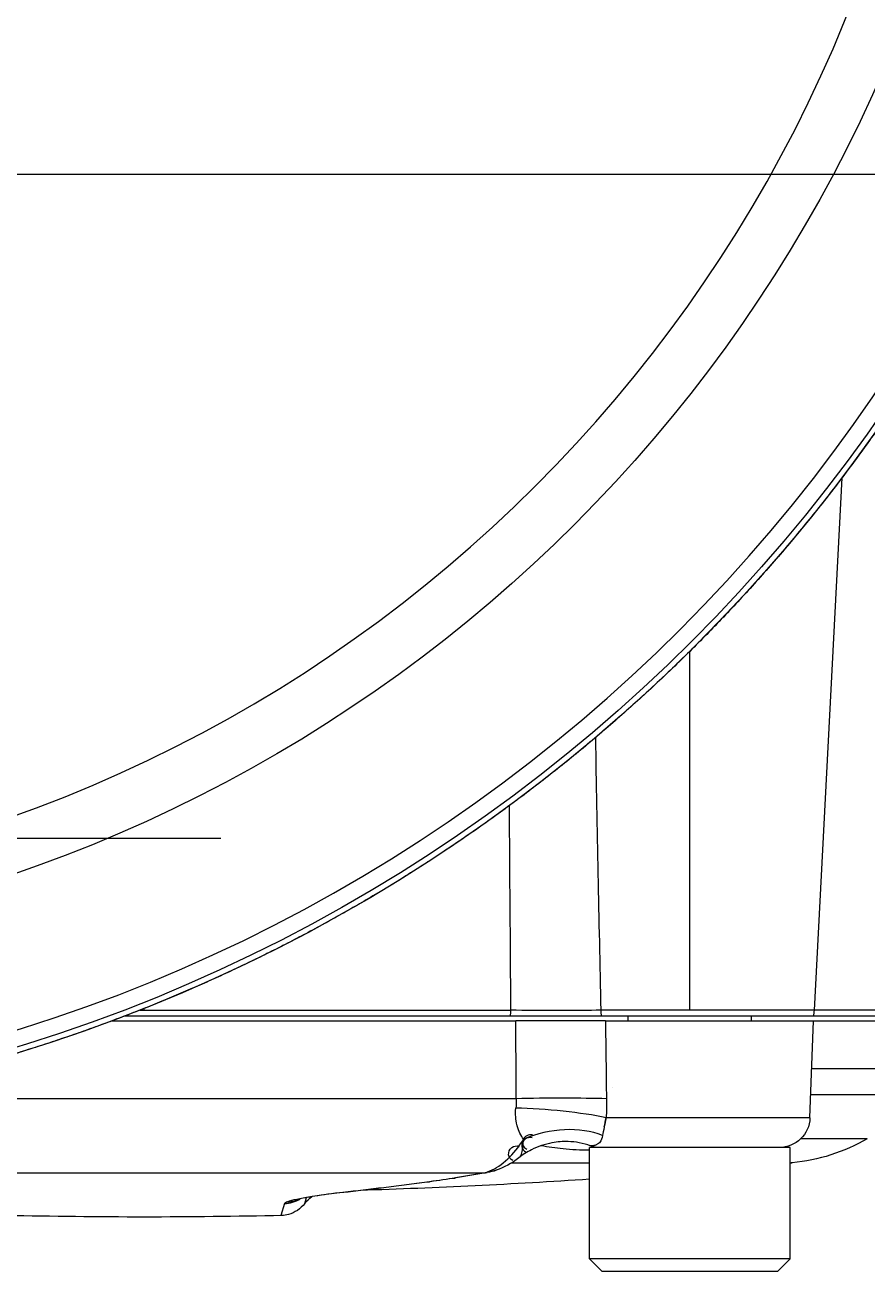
# Model space of a CAD drawing. Header units: millimetres. Extents: x 553637 to 584936, y 5008 to 53898.
# Drawn here: x 560334.9 to 560389.4, y 46616 to 46696.7 of the extents above; entities that cross this region are included whole.
import ezdxf

# ---------------------------------------------------------------- set-up
doc = ezdxf.new("R2010")
doc.units = ezdxf.units.MM
doc.header["$LTSCALE"] = 10
doc.header["$MEASUREMENT"] = 0
doc.layers.add('2', color=2, linetype='Continuous')
doc.layers.add('8', color=8, linetype='Continuous')

msp = doc.modelspace()

# ---------------------------------------------------------------- linework, layer by layer
at = {"layer": '2', "extrusion": (-1, 1.31047e-06, 1.33332e-29)}
for p, q in [((560387.811, 46667.359), (560386.004, 46632.881)), ((560377.958, 46632.881), (560377.958, 46656.131)), ((560342.307, 46632.881), (560366.343, 46632.881)), ((560342.608, 46632.881), (560342.608, 46633)), ((560373.962, 46632.186), (560373.962, 46632.486)), ((560381.197, 46632.881), (560381.197, 46632.881)), ((560381.962, 46632.186), (560381.962, 46632.486)), ((560384.431, 46632.486), (560384.431, 46632.486)), ((560384.48, 46632.881), (560384.48, 46632.881)), ((560340.496, 46632.186), (560366.684, 46632.186)), ((560372.489, 46632.186), (560395.545, 46632.186)), ((560385.743, 46625.916), (560385.962, 46632.186)), ((560395.437, 46629.094), (560385.854, 46629.094)), ((560366.705, 46627.144), (560322.085, 46627.144)), ((560385.796, 46627.431), (560394.439, 46627.431)), ((560385.743, 46625.916), (560372.536, 46625.916)), ((560389.444, 46624.547), (560385.134, 46624.547)), ((560384.462, 46623.986), (560371.462, 46623.986)), ((560371.462, 46616.786), (560371.462, 46623.986)), ((560384.462, 46616.786), (560384.462, 46623.986)), ((560366.41, 46622.995), (560371.462, 46622.995)), ((560384.462, 46622.995), (560384.59, 46622.995)), ((560320.614, 46622.354), (560364.603, 46622.354)), ((560361.272, 46621.812), (560361.272, 46621.812)), ((560351.694, 46620.359), (560351.456, 46619.581)), ((560352.746, 46620.707), (560352.746, 46620.707)), ((560353, 46620.365), (560353.109, 46620.743)), ((560384.462, 46616.786), (560371.462, 46616.786)), ((560372.262, 46615.986), (560371.462, 46616.786)), ((560383.662, 46615.986), (560384.462, 46616.786)), ((560372.262, 46615.986), (560383.662, 46615.986))]:
    msp.add_line(p, q, dxfattribs=at)
at = {"layer": '2'}
msp.add_line((560347.561, 46643.993, 9.817), (560287.561, 46643.993, 9.817), dxfattribs=at)
for radius, start, end in [(91.357, 281.87802, 78.12183), (104.558, 276.22866, 353.77506)]:
    msp.add_arc((560303.409, 46731.486), radius, start, end, dxfattribs=at)
at = {"layer": '2', "extrusion": (3.3667e-22, 2.56909e-16, -1)}
for centre, radius, start, end in [((-560303.409, 46731.486), 105.993, 185.64794, 264.35101), ((-560303.409, 46731.486), 105.628, 186.2249, 263.77138), ((-560303.409, 46731.486), 94.905, 188.09154, 261.88402), ((-560383.744, 46625.986), 2, 182.00008, 270.00008), ((-560383.444, 46634.94), 12, 240.00008, 264.52056), ((-560372.179, 46625.986), 2, 270.00008, 290.13227), ((-560342.609, 47060.627), 439.641, 264.52056, 264.53731), ((-560342.609, 47060.627), 439.641, 266.23709, 268.17449), ((-560354.588, 46619.148), 2, 37.45241, 56.03251), ((-560342.609, 47028.576), 409.09, 268.74854, 271.25161)]:
    msp.add_arc(centre, radius, start, end, dxfattribs=at)
for centre, major_axis, ratio, start_param, end_param in [((560365.437, 46632.986), (0, -2.003), 0.452614, 4.764779, 4.964822), ((560372.284, 46625.986), (0, -2), 0.981911, 3.477588, 3.477861), ((560366.688, 46623.605), (-0.298, -0.402), 0.918941, -0.243296, 2.898297), ((560355.331, 46620.58), (-3.639, -0.239), 0.111565, 0.042403, 0.279639)]:
    msp.add_ellipse(centre, major_axis=major_axis, ratio=ratio, start_param=start_param, end_param=end_param, dxfattribs=at)
at = {"layer": '2'}
for centre, major_axis, ratio, start_param, end_param in [((560373.619, 46632.986), (0, 2.002), 0.717526, 1.623238, 1.823392), ((560369.032, 46626.966), (-5.1, -0.031), 0.04238, 3.949723, 5.186114), ((560368.983, 46625.738), (-5.081, 0.442), 0.131744, 3.949311, 5.193798), ((560369.19, 46621.667), (-4.95, -1.226), 0.657776, 3.882101, 4.961365), ((560367.548, 46624.151), (-0.306, -0.395), 0.9116, 3.420599, 6.562192), ((560367.58, 46624.342), (-0.341, -0.366), 0.885248, 3.570414, 6.712006), ((560362.461, 46623.994), (-0.32, 1.974), 0.744152, 2.992047, 3.141593), ((560364.495, 46624.339), (-0.338, 1.971), 0.737239, 2.985151, 3.141593), ((560364.772, 46624.41), (-0.635, 1.896), 0.678253, 2.839844, 3.141593), ((560364.495, 46624.339), (-0.338, 1.971), 0.737239, 3.400254, 3.401349), ((560355.586, 46623.105), (-0.222, 1.988), 0.687067, 3.026819, 3.141593), ((560360.826, 46623.752), (-0.268, 1.982), 0.682034, 3.010783, 3.141593), ((560351.65, 46622.355), (-1.912, 0.587), 0.997905, 1.890375, 2.423552), ((560351.781, 46622.458), (-0.845, 1.813), 0.98699, 2.72332, 3.113601)]:
    msp.add_ellipse(centre, major_axis=major_axis, ratio=ratio, start_param=start_param, end_param=end_param, dxfattribs=at)
for points, degree, knots in [([(560408.736, 46719.564), (560407.128, 46705.359), (560403.126, 46691.425), (560396.788, 46678.301), (560382.091, 46657.716), (560362.216, 46642.326), (560352.948, 46636.862), (560343.093, 46632.62), (560332.868, 46629.662)], 5, [-0.9996129, -0.9996129, -0.9996129, -0.9996129, -0.9996129, -0.9996129, -0.5, -0.5, -0.5, -0.1279723, -0.1279723, -0.1279723, -0.1279723, -0.1279723, -0.1279723]), ([(560366.315, 46632.486), (560362.571, 46632.486), (560358.613, 46632.486), (560350.437, 46632.486), (560346.249, 46632.486), (560341.797, 46632.486), (560341.543, 46632.486), (560341.29, 46632.486)], 3, [0, 0, 0, 0, 1.259571, 1.259571, 2.519085, 2.519085, 2.59524, 2.59524, 2.59524, 2.59524]), ([(560372.229, 46632.486), (560371.858, 46632.486), (560371.428, 46632.486), (560370.481, 46632.486), (560369.968, 46632.486), (560368.906, 46632.486), (560368.364, 46632.486), (560367.303, 46632.486), (560366.792, 46632.486), (560366.315, 46632.486)], 3, [0.0000023, 0.0000023, 0.0000023, 0.0000023, 0.1599267, 0.1599267, 0.3212832, 0.3212832, 0.4830252, 0.4830252, 0.6433473, 0.6433473, 0.6433473, 0.6433473]), ([(560372.185, 46632.881), (560371.45, 46632.865), (560370.466, 46632.856), (560369.424, 46632.856), (560368.383, 46632.856), (560367.285, 46632.865), (560366.343, 46632.881)], 3, [0, 0, 0, 0, 0.5, 0.5, 0.5, 1, 1, 1, 1]), ([(560385.943, 46632.486), (560385.943, 46632.486), (560385.931, 46632.486), (560385.812, 46632.486), (560385.515, 46632.486), (560384.55, 46632.486), (560383.891, 46632.486), (560382.294, 46632.486), (560381.373, 46632.486), (560379.389, 46632.486), (560378.347, 46632.486), (560376.355, 46632.486), (560375.42, 46632.486), (560373.684, 46632.486), (560372.897, 46632.486), (560372.229, 46632.486)], 3, [0.501019, 0.501019, 0.501019, 0.501019, 0.575541, 0.575541, 0.887291, 0.887291, 1.200091, 1.200091, 1.512888, 1.512888, 1.824634, 1.824634, 2.112553, 2.112553, 2.400537, 2.400537, 2.400537, 2.400537]), ([(560386.004, 46632.881), (560386.002, 46632.881), (560385.699, 46632.881), (560385.122, 46632.881), (560384.452, 46632.881), (560383.413, 46632.881), (560382.158, 46632.881), (560380.902, 46632.881), (560379.431, 46632.881), (560377.958, 46632.881)], 3, [0.0000124, 0.0000124, 0.0000124, 0.0000124, 0.215135, 0.215135, 0.215135, 0.465135, 0.465135, 0.465135, 0.7151226, 0.7151226, 0.7151226, 0.7151226]), ([(560394.986, 46632.486), (560394.986, 46632.486), (560394.075, 46632.486), (560390.769, 46632.486), (560388.632, 46632.486), (560385.943, 46632.486)], 3, [0, 0, 0, 0, 1.691502, 1.691502, 3.130307, 3.130307, 3.130307, 3.130307]), ([(560395.047, 46632.881), (560395.047, 46632.881), (560394.132, 46632.881), (560392.349, 46632.881), (560390.834, 46632.881), (560388.69, 46632.881), (560386.004, 46632.881)], 3, [0.0748032, 0.0748032, 0.0748032, 0.0748032, 0.5748032, 0.5748032, 0.5748032, 1, 1, 1, 1]), ([(560372.489, 46632.186), (560372.118, 46632.186), (560371.697, 46632.186), (560370.762, 46632.186), (560370.249, 46632.186), (560369.191, 46632.186), (560368.653, 46632.186), (560367.624, 46632.186), (560367.138, 46632.186), (560366.684, 46632.186)], 3, [0, 0, 0, 0, 0.152457, 0.152457, 0.3124704, 0.3124704, 0.4729586, 0.4729586, 0.6258815, 0.6258815, 0.6258815, 0.6258815]), ([(560367.189, 46624.521), (560367.009, 46624.763), (560366.865, 46625.047), (560366.772, 46625.387), (560366.766, 46625.409), (560366.76, 46625.432), (560366.755, 46625.454), (560366.675, 46625.778), (560366.644, 46626.152), (560366.682, 46626.536)], 3, [0, 0, 0, 0, 0.001219251, 0.001219251, 0.001219251, 0.001298647, 0.001298647, 0.001298647, 0.002438503, 0.002438503, 0.002438503, 0.002438503]), ([(560372.536, 46625.916), (560372.488, 46625.691), (560372.445, 46625.484), (560372.407, 46625.3), (560372.365, 46625.096), (560372.329, 46624.919), (560372.3, 46624.769)], 3, [0, 0, 0, 0, 0.00069762, 0.00069762, 0.00069762, 0.001472563, 0.001472563, 0.001472563, 0.001472563]), ([(560364.997, 46622.471), (560365.387, 46622.626), (560365.781, 46622.891), (560366.156, 46623.248), (560366.514, 46623.588), (560366.855, 46624.012), (560367.169, 46624.49), (560367.175, 46624.5), (560367.182, 46624.511), (560367.189, 46624.521)], 3, [0, 0, 0, 0, 0.001900691, 0.001900691, 0.001900691, 0.003707215, 0.003707215, 0.003707215, 0.003745703, 0.003745703, 0.003745703, 0.003745703]), ([(560366.867, 46623.315), (560366.904, 46623.343), (560366.936, 46623.374), (560366.964, 46623.409), (560366.981, 46623.43), (560366.996, 46623.453), (560367.01, 46623.477), (560367.063, 46623.571), (560367.09, 46623.686), (560367.111, 46623.832), (560367.113, 46623.849), (560367.115, 46623.867), (560367.118, 46623.884), (560367.14, 46624.059), (560367.158, 46624.274), (560367.189, 46624.521)], 3, [0.001640056, 0.001640056, 0.001640056, 0.001640056, 0.001964898, 0.001964898, 0.001964898, 0.002167636, 0.002167636, 0.002167636, 0.002947347, 0.002947347, 0.002947347, 0.003037217, 0.003037217, 0.003037217, 0.003929797, 0.003929797, 0.003929797, 0.003929797]), ([(560371.491, 46624.108), (560371.303, 46624.176), (560371.063, 46624.247), (560370.566, 46624.338), (560370.32, 46624.365), (560369.728, 46624.382), (560369.374, 46624.355), (560368.568, 46624.204), (560368.113, 46624.051), (560367.403, 46623.692), (560367.126, 46623.517), (560366.869, 46623.317)], 3, [0, 0, 0, 0, 0.966194, 0.966194, 1.769845, 1.769845, 2.86089, 2.86089, 4.295751, 4.295751, 5.281533, 5.281533, 5.281533, 5.281533]), ([(560372.3, 46624.769), (560372.262, 46624.571), (560372.211, 46624.446), (560372.146, 46624.358), (560372.114, 46624.314), (560372.079, 46624.28), (560372.043, 46624.251), (560371.99, 46624.208), (560371.936, 46624.179), (560371.884, 46624.157), (560371.873, 46624.152), (560371.861, 46624.148), (560371.849, 46624.144), (560371.81, 46624.13), (560371.771, 46624.12), (560371.735, 46624.112), (560371.659, 46624.096), (560371.592, 46624.092), (560371.543, 46624.097), (560371.523, 46624.099), (560371.506, 46624.102), (560371.491, 46624.108)], 3, [0, 0, 0, 0, 0.001022203, 0.001022203, 0.001022203, 0.001528604, 0.001528604, 0.001528604, 0.002292906, 0.002292906, 0.002292906, 0.002466733, 0.002466733, 0.002466733, 0.003057208, 0.003057208, 0.003057208, 0.004335291, 0.004335291, 0.004335291, 0.004860359, 0.004860359, 0.004860359, 0.004860359]), ([(560371.462, 46623.81), (560370.866, 46623.817), (560370.295, 46623.845), (560369.747, 46623.899), (560369.256, 46623.947), (560368.784, 46624.016), (560368.329, 46624.106)], 3, [0.005762874, 0.005762874, 0.005762874, 0.005762874, 0.008128739, 0.008128739, 0.008128739, 0.01024364, 0.01024364, 0.01024364, 0.01024364]), ([(560355.808, 46621.117), (560355.053, 46621.033), (560354.387, 46620.948), (560353.332, 46620.789), (560352.919, 46620.71), (560352.638, 46620.641), (560352.59, 46620.627), (560352.565, 46620.62), (560352.562, 46620.618), (560352.562, 46620.618)], 3, [0, 0, 0, 0, 3.170236, 3.170236, 6.270891, 6.270891, 7.225529, 7.225529, 7.514728, 7.514728, 7.514728, 7.514728]), ([(560353, 46620.365), (560352.868, 46620.192), (560352.706, 46620.04), (560352.349, 46619.8), (560352.151, 46619.709), (560351.812, 46619.616), (560351.673, 46619.593), (560351.533, 46619.585)], 3, [0, 0, 0, 0, 0.651497, 0.651497, 1.288719, 1.288719, 1.706784, 1.706784, 1.706784, 1.706784])]:
    msp.add_open_spline(points, degree=degree, knots=knots, dxfattribs=at)
for points, degree in [([(560371.835, 46650.53), (560371.945, 46644.647), (560372.062, 46638.765), (560372.185, 46632.881)], 3), ([(560366.247, 46646.12), (560366.277, 46641.707), (560366.309, 46637.295), (560366.343, 46632.881)], 3), ([(560377.958, 46632.881), (560376.349, 46632.881), (560374.737, 46632.881), (560373.306, 46632.881), (560372.185, 46632.881)], 4), ([(560383.534, 46632.881), (560383.534, 46632.881), (560383.534, 46632.881), (560383.534, 46632.881)], 3), ([(560384.48, 46632.881), (560384.48, 46632.881), (560384.48, 46632.881), (560384.48, 46632.881)], 3), ([(560386.004, 46632.881), (560385.997, 46632.748), (560385.976, 46632.615), (560385.943, 46632.486)], 3), ([(560366.705, 46627.144), (560366.698, 46628.824), (560366.691, 46630.505), (560366.684, 46632.186)], 3), ([(560372.489, 46632.186), (560372.51, 46630.505), (560372.532, 46628.824), (560372.555, 46627.144)], 3), ([(560366.705, 46627.144), (560366.71, 46626.94), (560366.702, 46626.737), (560366.682, 46626.536)], 3), ([(560372.555, 46627.144), (560372.56, 46626.734), (560372.554, 46626.324), (560372.536, 46625.916)], 3), ([(560372.413, 46625.327), (560372.45, 46625.504), (560372.491, 46625.702), (560372.536, 46625.916)], 3), ([(560367.145, 46624.581), (560367.145, 46624.581), (560367.145, 46624.581), (560367.145, 46624.581)], 3), ([(560366.867, 46623.315), (560366.418, 46622.966), (560365.923, 46622.687), (560365.408, 46622.514)], 3), ([(560360.915, 46621.763), (560361.489, 46621.84), (560362.037, 46621.921), (560362.559, 46622.006)], 3), ([(560362.781, 46622.019), (560362.244, 46621.932), (560361.68, 46621.849), (560361.094, 46621.77)], 3), ([(560362.559, 46622.006), (560363.247, 46622.118), (560363.907, 46622.234), (560364.603, 46622.354)], 3), ([(560364.833, 46622.368), (560364.142, 46622.25), (560363.479, 46622.132), (560362.781, 46622.019)], 3), ([(560364.603, 46622.354), (560364.732, 46622.379), (560364.863, 46622.419), (560364.997, 46622.471)], 3), ([(560365.408, 46622.514), (560365.22, 46622.451), (560365.027, 46622.402), (560364.833, 46622.368)], 3), ([(560351.826, 46620.463), (560352.24, 46620.656), (560353.599, 46620.884), (560355.65, 46621.113)], 3), ([(560355.65, 46621.113), (560357.402, 46621.308), (560359.157, 46621.525), (560360.915, 46621.763)], 3), ([(560361.094, 46621.77), (560359.329, 46621.531), (560357.567, 46621.314), (560355.808, 46621.117)], 3), ([(560352.74, 46620.705), (560352.74, 46620.705), (560352.74, 46620.705), (560352.74, 46620.705)], 3)]:
    msp.add_open_spline(points, degree=degree, dxfattribs=at)
at = {"layer": '8'}
msp.add_line((558435.952, 46687.036), (561068.194, 46687.036), dxfattribs=at)

doc.saveas('drawing.dxf')
